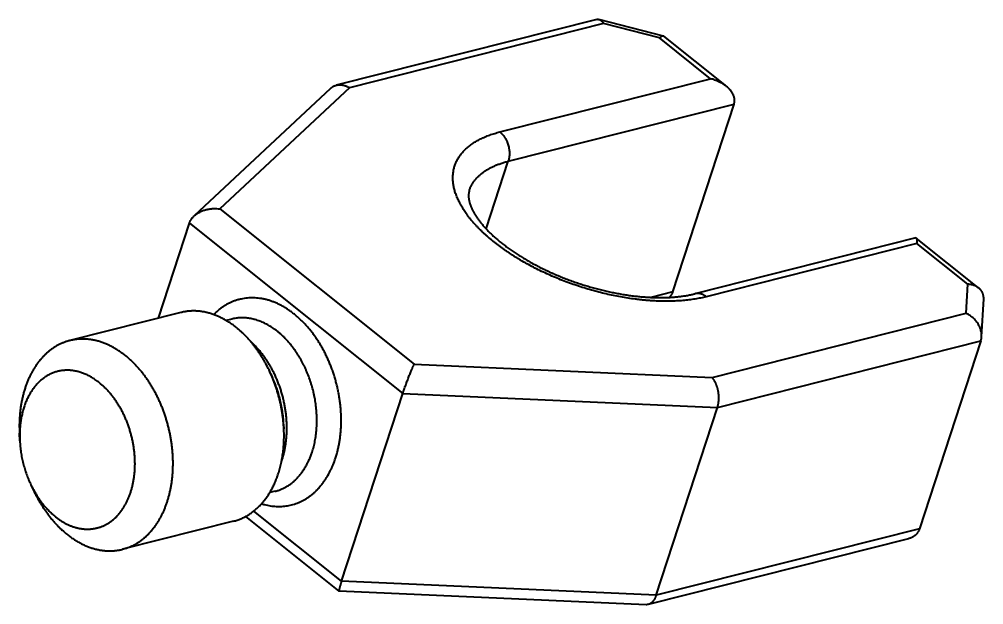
# Model space of a CAD drawing. Header units: millimetres. Extents: x 155 to 1809, y 69 to 860.
# Drawn here: x 378 to 467.7, y 209.8 to 264.2 of the extents above; entities that cross this region are included whole.
import ezdxf

# ---------------------------------------------------------------- set-up
doc = ezdxf.new("R2010")
doc.units = ezdxf.units.MM
doc.layers.add('Con', color=6, linetype='Continuous', lineweight=40)

msp = doc.modelspace()

# ---------------------------------------------------------------- linework, layer by layer
at = {"layer": 'Con', "linetype": 'Continuous'}
for p, q in [((431.69044, 264.23313), (407.48451, 258.11914)), ((432.33242, 263.85665), (408.70558, 257.88894)), ((437.88869, 262.68612), (431.89972, 264.23257)), ((437.54138, 262.51161), (432.33242, 263.85665)), ((442.28174, 258.72475), (437.54138, 262.51161)), ((443.74708, 258.01914), (437.93224, 262.66436)), ((422.69273, 253.77692), (442.28174, 258.72475)), ((406.93878, 257.82124), (394.27615, 245.9786)), ((408.70558, 257.88894), (396.65849, 246.62198)), ((423.47199, 251.05958), (444.46021, 256.36082)), ((438.76159, 238.91754), (444.46021, 256.36082)), ((421.41518, 244.76374), (423.47199, 251.05958)), ((396.65849, 246.62198), (414.72563, 232.18895)), ((390.94645, 236.46891), (393.83522, 245.31135)), ((393.83522, 245.31135), (413.66501, 229.47022)), ((461.36086, 243.92763), (440.82902, 238.74166)), ((467.21118, 239.27473), (461.39633, 243.91995)), ((461.45054, 243.41165), (441.86153, 238.46383)), ((466.1909, 239.62479), (461.45054, 243.41165)), ((466.04306, 236.92673), (466.1909, 239.62479)), ((438.76159, 238.91754), (436.73478, 238.40561)), ((467.47531, 234.75385), (467.66721, 238.25631)), ((393.02994, 236.99516), (382.71073, 234.38871)), ((442.41623, 230.95901), (466.04306, 236.92673)), ((397.76108, 236.3852), (397.25196, 236.2566)), ((442.91564, 228.17099), (467.4019, 234.35577)), ((467.4019, 234.35577), (461.70327, 216.91249)), ((401.41068, 231.28105), (401.22915, 231.65874)), ((414.72563, 232.18895), (442.41623, 230.95901)), ((407.96639, 212.02693), (413.66501, 229.47022)), ((413.66501, 229.47022), (442.91564, 228.17099)), ((437.21702, 210.72771), (442.91564, 228.17099)), ((402.58984, 226.61263), (402.60944, 226.19405)), ((378.06269, 225.08064), (378.02906, 225.79881)), ((379.0979, 220.98212), (379.40934, 220.33412)), ((401.80179, 220.38761), (401.29266, 220.25902)), ((407.7425, 211.11716), (399.06393, 218.05008)), ((407.96639, 212.02693), (399.80887, 218.54361)), ((397.92776, 217.60415), (387.60855, 214.9977)), ((461.70327, 216.91249), (437.21702, 210.72771)), ((460.68203, 215.98172), (436.47609, 209.86774)), ((437.21702, 210.72771), (407.96639, 212.02693)), ((436.28043, 209.8478), (407.74788, 211.11514))]:
    msp.add_line(p, q, dxfattribs=at)
for points, knots in [([(431.69044, 264.23313), (431.69915, 264.23532), (431.71659, 264.23917), (431.74293, 264.24328), (431.76925, 264.2457), (431.79553, 264.24644), (431.82176, 264.24551), (431.8479, 264.24292), (431.87395, 264.23868), (431.89115, 264.23478), (431.89972, 264.23257)], [0, 0, 0, 0, 0.12731625, 0.25316254, 0.37794096, 0.50205913, 0.6259253, 0.74994332, 0.87450785, 1, 1, 1, 1]), ([(431.89972, 264.23257), (431.90962, 264.23001), (431.9294, 264.22417), (431.95867, 264.21336), (431.98771, 264.20048), (432.02651, 264.18035), (432.06432, 264.15628), (432.10097, 264.12874), (432.12845, 264.10587), (432.15555, 264.08109), (432.18225, 264.05443), (432.20853, 264.0259), (432.23436, 263.99555), (432.25972, 263.96339), (432.2846, 263.92947), (432.30897, 263.89381), (432.32466, 263.86922), (432.33242, 263.85665)], [0, 0, 0, 0, 0.05227765, 0.10534755, 0.15937962, 0.21452865, 0.32867573, 0.38795001, 0.44880765, 0.51132964, 0.57558444, 0.64162896, 0.70950956, 0.77926294, 0.85091704, 0.92449183, 1, 1, 1, 1]), ([(437.88869, 262.68612), (437.88348, 262.68747), (437.87265, 262.6895), (437.85579, 262.69057), (437.83809, 262.6897), (437.81958, 262.68694), (437.80027, 262.68228), (437.78019, 262.67576), (437.75935, 262.66739), (437.73777, 262.65718), (437.71547, 262.64514), (437.69246, 262.63131), (437.66878, 262.61568), (437.64443, 262.59828), (437.61945, 262.57914), (437.59385, 262.55825), (437.56766, 262.53565), (437.5502, 262.51981), (437.54138, 262.51161)], [0, 0, 0, 0, 0.04019555, 0.08195565, 0.12580292, 0.17217369, 0.22142155, 0.27382646, 0.3296058, 0.38892525, 0.4519084, 0.51864481, 0.58919654, 0.66360333, 0.74188666, 0.82405301, 0.91009633, 1, 1, 1, 1]), ([(437.93224, 262.66436), (437.92902, 262.66693), (437.92236, 262.67172), (437.91169, 262.67778), (437.90046, 262.68265), (437.89266, 262.6851), (437.88869, 262.68612)], [0, 0, 0, 0, 0.25198473, 0.50086152, 0.74931431, 1, 1, 1, 1]), ([(443.74708, 258.01914), (443.69498, 258.06076), (443.61455, 258.12075), (443.50364, 258.19584), (443.4183, 258.25002), (443.33114, 258.30194), (443.21247, 258.36827), (443.06018, 258.44553), (442.8722, 258.52917), (442.6794, 258.60388), (442.48245, 258.66963), (442.34898, 258.70738), (442.28174, 258.72475)], [0, 0, 0, 0, 0.12213364, 0.18359827, 0.24530404, 0.30723732, 0.36938494, 0.49426219, 0.61985077, 0.74606, 0.87280398, 1, 1, 1, 1]), ([(406.93878, 257.82124), (406.95806, 257.83927), (406.99766, 257.87406), (407.06006, 257.9223), (407.12514, 257.96631), (407.19272, 258.006), (407.26262, 258.04128), (407.33467, 258.07208), (407.40866, 258.09832), (407.45907, 258.11272), (407.48451, 258.11914)], [0, 0, 0, 0, 0.12606905, 0.25145382, 0.37633927, 0.50091627, 0.62537863, 0.74992023, 0.87473217, 1, 1, 1, 1]), ([(407.48451, 258.11914), (407.50856, 258.12522), (407.55719, 258.136), (407.63117, 258.14801), (407.70623, 258.15586), (407.7822, 258.15957), (407.85893, 258.15913), (407.93624, 258.15455), (408.01397, 258.14585), (408.09197, 258.13307), (408.17007, 258.11623), (408.24811, 258.09538), (408.32592, 258.07057), (408.40335, 258.04186), (408.48025, 258.00929), (408.58237, 257.9606), (408.6569, 257.91888), (408.70558, 257.88894)], [0, 0, 0, 0, 0.05833739, 0.11701989, 0.17611166, 0.23567162, 0.295753, 0.35640298, 0.41766247, 0.47956598, 0.54214156, 0.60541084, 0.66938914, 0.73408558, 0.7995033, 0.86563966, 1, 1, 1, 1]), ([(444.46021, 256.36082), (444.46625, 256.37931), (444.47732, 256.41656), (444.49088, 256.47318), (444.50135, 256.53033), (444.50872, 256.58788), (444.51303, 256.64571), (444.51429, 256.70369), (444.51258, 256.7617), (444.50793, 256.81962), (444.50044, 256.87736), (444.49017, 256.93481), (444.47721, 256.99188), (444.45645, 257.0675), (444.42421, 257.16073), (444.37641, 257.26976), (444.32021, 257.37581), (444.25634, 257.47859), (444.18551, 257.57794), (444.10837, 257.67371), (444.02549, 257.76584), (443.9374, 257.85428), (443.84458, 257.939), (443.78002, 257.99283), (443.74708, 258.01914)], [0, 0, 0, 0, 0.03035898, 0.06063521, 0.09084987, 0.12102461, 0.15118099, 0.18134002, 0.21152169, 0.24174465, 0.27202594, 0.30238075, 0.3328224, 0.36336229, 0.42475964, 0.48664331, 0.54904432, 0.61197453, 0.67543158, 0.73940304, 0.80386982, 0.86880871, 0.93419425, 1, 1, 1, 1]), ([(441.86153, 238.46383), (441.77782, 238.44268), (441.60846, 238.40198), (441.35098, 238.3461), (441.08804, 238.2949), (440.81979, 238.24841), (440.54641, 238.20666), (440.26804, 238.16968), (439.98486, 238.13748), (439.69705, 238.11009), (439.40477, 238.08753), (439.10819, 238.0698), (438.80751, 238.05691), (438.50289, 238.04888), (438.19453, 238.04571), (437.8826, 238.04741), (437.56729, 238.05396), (437.24881, 238.06537), (436.92732, 238.08163), (436.60304, 238.10273), (436.27616, 238.12865), (435.94686, 238.15939), (435.61536, 238.19492), (435.16913, 238.24885), (434.60717, 238.32818), (433.92956, 238.4418), (433.24796, 238.57387), (432.56403, 238.7241), (431.8794, 238.89211), (431.19573, 239.0775), (430.51466, 239.27983), (429.83782, 239.49861), (429.16685, 239.73331), (428.50336, 239.98337), (427.84895, 240.24818), (427.20519, 240.52712), (426.57363, 240.8195), (425.95578, 241.12463), (425.35314, 241.44177), (424.86296, 241.71647), (424.47966, 241.94168), (424.19799, 242.11246), (423.92117, 242.28566), (423.64939, 242.46116), (423.38281, 242.63887), (423.12158, 242.81867), (422.86586, 243.00046), (422.61581, 243.18413), (422.37157, 243.36957), (422.1333, 243.55666), (421.90113, 243.74529), (421.67522, 243.93536), (421.45568, 244.12674), (421.24266, 244.31933), (421.03628, 244.513), (420.83667, 244.70763), (420.64395, 244.90312), (420.45823, 245.09934), (420.27963, 245.29618), (420.10824, 245.49352), (419.94418, 245.69124), (419.78755, 245.88921), (419.63844, 246.08733), (419.49693, 246.28548), (419.36312, 246.48352), (419.23708, 246.68136), (419.11889, 246.87886), (419.00862, 247.07591), (418.90634, 247.27239), (418.81211, 247.46818), (418.72599, 247.66317), (418.64803, 247.85724), (418.57828, 248.05028), (418.51678, 248.24216), (418.46357, 248.43278), (418.41868, 248.62201), (418.38214, 248.80975), (418.35398, 248.99588), (418.33421, 249.18029), (418.32285, 249.36287), (418.31991, 249.5435), (418.32538, 249.72208), (418.33928, 249.8985), (418.36158, 250.07265), (418.39229, 250.24442), (418.43137, 250.4137), (418.47881, 250.5804), (418.53458, 250.74441), (418.59864, 250.90562), (418.67096, 251.06395), (418.75148, 251.21928), (418.84016, 251.37153), (418.93694, 251.5206), (419.04177, 251.66641), (419.15457, 251.80886), (419.27528, 251.94787), (419.40382, 252.08336), (419.54011, 252.21524), (419.68407, 252.34343), (419.83562, 252.46787), (419.99465, 252.58848), (420.16107, 252.70518), (420.33479, 252.8179), (420.51569, 252.92659), (420.70367, 253.03117), (420.89861, 253.13158), (421.1004, 253.22776), (421.30891, 253.31967), (421.52403, 253.40723), (421.74561, 253.4904), (421.97353, 253.56913), (422.20766, 253.64338), (422.44784, 253.71309), (422.61047, 253.75614), (422.69273, 253.77692)], [0, 0, 0, 0, 0.00742845, 0.01498433, 0.02266667, 0.03047424, 0.0384056, 0.04645906, 0.05463273, 0.06292451, 0.07133214, 0.07985313, 0.08848485, 0.09722452, 0.10606917, 0.11501572, 0.12406094, 0.13320145, 0.14243379, 0.15175436, 0.16115944, 0.17064524, 0.18020784, 0.18984326, 0.20931573, 0.22902958, 0.24895023, 0.26904219, 0.28926925, 0.30959463, 0.32998115, 0.35039136, 0.37078772, 0.39113275, 0.41138919, 0.43152012, 0.45148917, 0.47126066, 0.49079975, 0.51007262, 0.5195992, 0.52904712, 0.53841249, 0.54769158, 0.55688072, 0.56597636, 0.57497509, 0.5838736, 0.59266873, 0.60135744, 0.60993687, 0.6184043, 0.62675715, 0.63499307, 0.64310985, 0.65110549, 0.65897821, 0.66672642, 0.67434879, 0.6818442, 0.68921182, 0.69645107, 0.70356167, 0.71054364, 0.71739729, 0.72412332, 0.73072275, 0.73719698, 0.7435478, 0.74977742, 0.75588849, 0.7618841, 0.7677678, 0.77354363, 0.77921614, 0.78479038, 0.79027191, 0.79566681, 0.80098167, 0.80622357, 0.81140009, 0.81651925, 0.82158947, 0.82661954, 0.83161858, 0.83659594, 0.84156115, 0.84652381, 0.8514936, 0.85648009, 0.86149273, 0.86654077, 0.87163317, 0.87677856, 0.88198519, 0.88726086, 0.8926129, 0.89804819, 0.90357306, 0.90919335, 0.91491438, 0.92074095, 0.92667736, 0.93272744, 0.9388945, 0.94518143, 0.95159066, 0.9581242, 0.96478365, 0.97157024, 0.97848482, 0.98552791, 0.99269968, 1, 1, 1, 1]), ([(422.69273, 253.77692), (422.73674, 253.74176), (422.8008, 253.68532), (422.8816, 253.60408), (422.94097, 253.53904), (422.99842, 253.47058), (423.05383, 253.39886), (423.10707, 253.32406), (423.17532, 253.21991), (423.23829, 253.11087), (423.29577, 252.99767), (423.34999, 252.88081), (423.41046, 252.73017), (423.47073, 252.54405), (423.51835, 252.35383), (423.55286, 252.16132), (423.57392, 251.96837), (423.58013, 251.80807), (423.57814, 251.68127), (423.57322, 251.58759), (423.56488, 251.49519), (423.55312, 251.40427), (423.538, 251.31507), (423.51356, 251.1996), (423.49004, 251.11481), (423.47199, 251.05958)], [0, 0, 0, 0, 0.05661907, 0.08565729, 0.11515801, 0.14510281, 0.17546991, 0.20623443, 0.23736868, 0.30061263, 0.33266609, 0.364956, 0.43008364, 0.49569142, 0.5614536, 0.62704082, 0.69212783, 0.75640133, 0.78814561, 0.81957865, 0.85066826, 0.88138453, 0.91170011, 0.9415905, 1, 1, 1, 1]), ([(419.85241, 248.34089), (419.86532, 248.38039), (419.89281, 248.4589), (419.93903, 248.57496), (419.99022, 248.68928), (420.04635, 248.80182), (420.10741, 248.91252), (420.17335, 249.02135), (420.24416, 249.12825), (420.31981, 249.23319), (420.40025, 249.33611), (420.48547, 249.43697), (420.57541, 249.53573), (420.67005, 249.63236), (420.76934, 249.7268), (420.90887, 249.85065), (421.09507, 249.99978), (421.33476, 250.16807), (421.54733, 250.29922), (421.72568, 250.3993), (421.86471, 250.47246), (422.0079, 250.54309), (422.15517, 250.61115), (422.30647, 250.67663), (422.46173, 250.7395), (422.62088, 250.79972), (422.78387, 250.85728), (422.95062, 250.91214), (423.17958, 250.9822), (423.35418, 251.02982), (423.47199, 251.05958)], [0, 0, 0, 0, 0.02639165, 0.05281911, 0.07931796, 0.10592339, 0.13267, 0.1595916, 0.18672105, 0.21409013, 0.24172938, 0.26966802, 0.29793384, 0.32655313, 0.35555066, 0.38494959, 0.44502842, 0.50695175, 0.57084788, 0.60357229, 0.636827, 0.67062148, 0.70496387, 0.73986102, 0.77531856, 0.81134092, 0.84793141, 0.88509225, 0.92282462, 1, 1, 1, 1]), ([(419.85241, 248.34089), (419.84636, 248.32235), (419.83497, 248.28491), (419.82012, 248.22778), (419.80745, 248.16933), (419.79695, 248.10929), (419.78868, 248.04739), (419.7827, 247.98335), (419.77912, 247.91696), (419.77768, 247.82311), (419.78185, 247.72541), (419.79162, 247.62401), (419.8023, 247.54327), (419.81638, 247.45938), (419.83403, 247.37232), (419.85543, 247.2821), (419.88075, 247.18875), (419.91014, 247.09234), (419.94374, 246.99293), (419.98169, 246.89063), (420.0241, 246.78553), (420.07106, 246.67777), (420.12267, 246.56747), (420.17897, 246.45477), (420.24005, 246.3398), (420.30592, 246.2227), (420.37663, 246.10363), (420.45218, 245.98272), (420.5326, 245.86011), (420.61787, 245.73595), (420.70799, 245.61038), (420.80293, 245.48352), (420.90266, 245.35552), (421.00717, 245.2265), (421.1164, 245.09659), (421.23032, 244.9659), (421.34887, 244.83457), (421.472, 244.70269), (421.59966, 244.57039), (421.73179, 244.43777), (421.86832, 244.30493), (422.0092, 244.17198), (422.15434, 244.03901), (422.30369, 243.90612), (422.50978, 243.72789), (422.77749, 243.50597), (423.11212, 243.24322), (423.46171, 242.9828), (423.82563, 242.72531), (424.20321, 242.47134), (424.59377, 242.22141), (424.9966, 241.97604), (425.41101, 241.73572), (425.83629, 241.5009), (426.27169, 241.27205), (426.71649, 241.04956), (427.16993, 240.83385), (427.63127, 240.6253), (428.09973, 240.42426), (428.57456, 240.23109), (429.05497, 240.04611), (429.54017, 239.86963), (430.02938, 239.70194), (430.5218, 239.54333), (431.01662, 239.39404), (431.51305, 239.25432), (432.01025, 239.12439), (432.50742, 239.00445), (433.00374, 238.8947), (433.49837, 238.7953), (433.99048, 238.70639), (434.47924, 238.62812), (434.96381, 238.56058), (435.44333, 238.50386), (435.91697, 238.45803), (436.38386, 238.42312), (436.84314, 238.39914), (437.29396, 238.38607), (437.73543, 238.38388), (438.16668, 238.39247), (438.58683, 238.41172), (438.92944, 238.4367), (439.19721, 238.46197), (439.39323, 238.48333), (439.58581, 238.5072), (439.77483, 238.53354), (439.96017, 238.56232), (440.14174, 238.59348), (440.31941, 238.62697), (440.49308, 238.66274), (440.66263, 238.70073), (440.77404, 238.72777), (440.82902, 238.74166)], [0, 0, 0, 0, 0.00232844, 0.0046724, 0.00704719, 0.00946781, 0.0119487, 0.01450366, 0.0171457, 0.01988692, 0.02570944, 0.02881089, 0.03204982, 0.03543315, 0.03896681, 0.04265577, 0.04650406, 0.05051488, 0.05469067, 0.05903313, 0.06354336, 0.06822189, 0.07306875, 0.07808352, 0.08326543, 0.08861336, 0.09412592, 0.09980148, 0.10563818, 0.11163402, 0.11778682, 0.1240943, 0.13055406, 0.13716361, 0.14392038, 0.15082176, 0.15786505, 0.16504752, 0.17236641, 0.17981891, 0.18740219, 0.19511338, 0.2029496, 0.21090794, 0.21898547, 0.23548592, 0.25242756, 0.26978636, 0.28753803, 0.30565809, 0.3241218, 0.34290423, 0.36198024, 0.38132451, 0.40091151, 0.42071557, 0.44071084, 0.46087133, 0.48117093, 0.50158344, 0.52208253, 0.54264183, 0.56323491, 0.58383534, 0.60441664, 0.62495237, 0.64541614, 0.66578158, 0.68602244, 0.70611253, 0.72602581, 0.74573634, 0.76521835, 0.78444624, 0.80339456, 0.82203808, 0.84035174, 0.8583107, 0.87589035, 0.89306626, 0.90981428, 0.92611048, 0.93408194, 0.9419316, 0.94965654, 0.95725389, 0.96472077, 0.97205435, 0.97925181, 0.98631039, 0.99322735, 1, 1, 1, 1]), ([(394.27615, 245.9786), (394.31403, 246.01404), (394.39306, 246.08233), (394.51935, 246.17622), (394.65301, 246.26193), (394.79293, 246.33928), (394.93808, 246.40816), (395.08753, 246.46857), (395.2404, 246.52054), (395.39591, 246.56412), (395.55333, 246.59942), (395.71199, 246.62652), (395.87129, 246.64556), (396.03065, 246.65663), (396.18953, 246.65984), (396.39925, 246.65381), (396.55555, 246.6378), (396.65849, 246.62198)], [0, 0, 0, 0, 0.06107509, 0.1228279, 0.18513512, 0.24787448, 0.31092896, 0.37418917, 0.43755455, 0.5009336, 0.56424362, 0.62741003, 0.69036558, 0.75304951, 0.81540672, 0.87738706, 1, 1, 1, 1]), ([(393.83522, 245.31135), (393.84525, 245.34203), (393.862, 245.38767), (393.88755, 245.4474), (393.91548, 245.50695), (393.95453, 245.58023), (394.00752, 245.66569), (394.06648, 245.74861), (394.13108, 245.82872), (394.20095, 245.90575), (394.25058, 245.9547), (394.27615, 245.9786)], [0, 0, 0, 0, 0.11981508, 0.18028343, 0.24112816, 0.36394299, 0.48828341, 0.61412381, 0.7414108, 0.87006783, 1, 1, 1, 1]), ([(461.36086, 243.92763), (461.36249, 243.92804), (461.3657, 243.92869), (461.37052, 243.92911), (461.3752, 243.92896), (461.37973, 243.92824), (461.38413, 243.92698), (461.38838, 243.92517), (461.39248, 243.92283), (461.39507, 243.92096), (461.39633, 243.91995)], [0, 0, 0, 0, 0.13325413, 0.26061188, 0.38379768, 0.50462895, 0.62494724, 0.74653928, 0.87106401, 1, 1, 1, 1]), ([(461.39633, 243.91995), (461.39991, 243.91709), (461.40489, 243.91188), (461.41066, 243.90389), (461.41491, 243.89686), (461.41894, 243.88903), (461.42275, 243.88041), (461.42634, 243.87101), (461.42971, 243.86084), (461.43288, 243.84991), (461.43584, 243.83823), (461.43858, 243.82582), (461.44112, 243.81269), (461.44346, 243.79884), (461.44559, 243.78429), (461.44752, 243.76905), (461.44987, 243.74738), (461.45228, 243.7186), (461.45433, 243.6821), (461.45561, 243.64301), (461.45612, 243.60142), (461.45587, 243.55736), (461.45486, 243.51089), (461.4531, 243.46204), (461.45147, 243.42871), (461.45054, 243.41165)], [0, 0, 0, 0, 0.0264354, 0.04109632, 0.05684187, 0.07374036, 0.09184044, 0.11117596, 0.13176962, 0.15363578, 0.17678258, 0.20121342, 0.22692821, 0.25392421, 0.28219667, 0.3117394, 0.34254512, 0.4079109, 0.47822631, 0.55341756, 0.63341055, 0.71813286, 0.80751505, 0.90149132, 1, 1, 1, 1]), ([(467.21118, 239.27473), (467.19451, 239.28805), (467.16041, 239.31398), (467.10732, 239.35061), (467.05217, 239.38507), (466.97572, 239.42827), (466.87536, 239.47666), (466.74881, 239.52533), (466.61628, 239.56475), (466.4785, 239.5948), (466.3362, 239.61538), (466.23967, 239.62269), (466.1909, 239.62479)], [0, 0, 0, 0, 0.0583684, 0.11717108, 0.17644625, 0.23622782, 0.35739817, 0.48090063, 0.60686376, 0.73536051, 0.86641352, 1, 1, 1, 1]), ([(438.76159, 238.91754), (438.75376, 238.89358), (438.73639, 238.84606), (438.70543, 238.77654), (438.66965, 238.70884), (438.62926, 238.64319), (438.58449, 238.57975), (438.53557, 238.51871), (438.48278, 238.46018), (438.44532, 238.42303), (438.42604, 238.4049)], [0, 0, 0, 0, 0.1221422, 0.24494057, 0.36850164, 0.49291162, 0.61823471, 0.74451295, 0.87176734, 1, 1, 1, 1]), ([(441.86153, 238.46383), (441.8215, 238.4958), (441.75982, 238.54079), (441.67432, 238.59414), (441.60998, 238.62998), (441.545, 238.66193), (441.47954, 238.68991), (441.41372, 238.71386), (441.3477, 238.73373), (441.2816, 238.74948), (441.21558, 238.76106), (441.14977, 238.76846), (441.08431, 238.77165), (441.01936, 238.77063), (440.95503, 238.7654), (440.89149, 238.75597), (440.84971, 238.74689), (440.82902, 238.74166)], [0, 0, 0, 0, 0.13866142, 0.20623863, 0.27265224, 0.33792928, 0.40210814, 0.46523886, 0.52738317, 0.58861439, 0.64901712, 0.70868671, 0.76772841, 0.82625631, 0.88439195, 0.94226271, 1, 1, 1, 1]), ([(467.66721, 238.25631), (467.6686, 238.28165), (467.66993, 238.33213), (467.66754, 238.40737), (467.66078, 238.48149), (467.64969, 238.5543), (467.63434, 238.62564), (467.6148, 238.69535), (467.59115, 238.7633), (467.5635, 238.82933), (467.53193, 238.89332), (467.49657, 238.95516), (467.45752, 239.01473), (467.41492, 239.07193), (467.36888, 239.12667), (467.31953, 239.17888), (467.26701, 239.22846), (467.2301, 239.25962), (467.21118, 239.27473)], [0, 0, 0, 0, 0.06561572, 0.13041647, 0.19447046, 0.25785472, 0.32065384, 0.38295845, 0.44486374, 0.50646781, 0.56787005, 0.62916961, 0.69046394, 0.75184749, 0.81341056, 0.87523842, 0.93741052, 1, 1, 1, 1]), ([(407.41159, 223.46797), (407.48815, 223.70234), (407.59006, 224.06096), (407.70047, 224.54843), (407.77164, 224.92393), (407.83048, 225.30613), (407.87689, 225.69436), (407.91078, 226.08792), (407.93209, 226.48611), (407.94078, 226.88821), (407.93685, 227.2935), (407.92029, 227.70126), (407.89114, 228.11075), (407.84945, 228.52124), (407.79529, 228.932), (407.72877, 229.34228), (407.64999, 229.75135), (407.55911, 230.15849), (407.45628, 230.56295), (407.34169, 230.96401), (407.21555, 231.36096), (407.07808, 231.75308), (406.92952, 232.13966), (406.77015, 232.52003), (406.60025, 232.89348), (406.42012, 233.25936), (406.23009, 233.617), (406.03049, 233.96578), (405.82169, 234.30505), (405.60406, 234.63421), (405.37799, 234.95268), (405.14388, 235.25988), (404.90215, 235.55526), (404.65323, 235.83828), (404.39758, 236.10845), (404.13564, 236.36528), (403.86788, 236.6083), (403.59479, 236.83709), (403.31685, 237.05122), (403.03456, 237.25031), (402.74843, 237.43401), (402.50623, 237.57454), (402.31107, 237.67885), (402.1166, 237.77697), (401.87207, 237.88956), (401.62417, 237.98916), (401.42529, 238.06035), (401.22753, 238.12542), (400.97981, 238.1963), (400.68134, 238.26453), (400.38324, 238.31552), (400.08605, 238.34917), (399.79029, 238.36541), (399.49651, 238.36422), (399.20524, 238.34559), (398.91701, 238.30954), (398.63234, 238.25615), (398.35175, 238.18552), (398.07575, 238.09776), (397.80483, 237.99304), (397.5395, 237.87155), (397.28023, 237.73352), (397.02749, 237.57919), (396.78174, 237.40885), (396.54341, 237.22282), (396.31294, 237.02143), (396.16582, 236.87816), (396.09371, 236.80419)], [0, 0, 0, 0, 0.03219171, 0.04861711, 0.06524965, 0.08207981, 0.09909706, 0.11628985, 0.13364577, 0.15115158, 0.16879332, 0.18655638, 0.20442561, 0.22238533, 0.24041949, 0.25851168, 0.27664525, 0.29480336, 0.31296906, 0.33112537, 0.34925536, 0.36734219, 0.38536923, 0.40332012, 0.42117883, 0.43892975, 0.45655777, 0.47404835, 0.4913876, 0.50856237, 0.52556033, 0.54237004, 0.55898106, 0.57538401, 0.59157069, 0.60753413, 0.62326872, 0.63877027, 0.65403611, 0.66906518, 0.68385811, 0.6984173, 0.70561099, 0.71274798, 0.72685428, 0.74074526, 0.74761363, 0.7544321, 0.76792448, 0.78123749, 0.79438695, 0.80739044, 0.82026724, 0.8330381, 0.84572509, 0.85835129, 0.87094058, 0.8835173, 0.89610596, 0.90873091, 0.92141605, 0.93418448, 0.9470583, 0.9600583, 0.97320378, 0.98651239, 1, 1, 1, 1]), ([(398.19248, 235.60598), (398.09152, 235.68663), (397.88775, 235.84214), (397.62544, 236.02379), (397.41332, 236.15964), (397.20165, 236.28805), (396.93469, 236.43677), (396.60982, 236.59651), (396.2825, 236.73642), (395.95343, 236.85617), (395.67728, 236.93927), (395.4563, 236.9953), (395.29118, 237.03198), (395.12617, 237.06347), (394.96134, 237.08975), (394.79678, 237.1108), (394.63258, 237.12661), (394.46884, 237.13717), (394.30563, 237.14248), (394.14305, 237.14253), (393.98118, 237.13732), (393.82011, 237.12686), (393.65992, 237.11115), (393.5007, 237.0902), (393.34254, 237.06401), (393.18552, 237.03262), (393.08164, 237.00822), (393.02994, 236.99516)], [0, 0, 0, 0, 0.06993456, 0.13868432, 0.17261863, 0.20625964, 0.27266646, 0.33793682, 0.40210913, 0.4652334, 0.52737136, 0.55809627, 0.58860305, 0.61890264, 0.64900663, 0.67892725, 0.70867739, 0.7382705, 0.76772057, 0.79704214, 0.8262502, 0.85536015, 0.88438776, 0.91334912, 0.94226058, 0.97113865, 1, 1, 1, 1]), ([(467.47531, 234.75385), (467.47677, 234.78059), (467.47842, 234.83436), (467.4771, 234.91537), (467.47202, 234.99686), (467.46024, 235.10631), (467.43623, 235.24344), (467.39333, 235.40653), (467.33683, 235.56753), (467.26741, 235.72526), (467.18585, 235.87864), (467.09296, 236.0267), (466.98957, 236.16854), (466.87654, 236.30336), (466.75474, 236.43042), (466.62503, 236.54907), (466.48827, 236.6587), (466.34533, 236.75877), (466.19707, 236.84877), (466.09482, 236.90197), (466.04306, 236.92673)], [0, 0, 0, 0, 0.02922029, 0.05867448, 0.08836069, 0.11827495, 0.17874825, 0.24004221, 0.3020678, 0.36472026, 0.42788468, 0.49144064, 0.55526604, 0.61923994, 0.68324472, 0.74716753, 0.81090136, 0.87434571, 0.93740719, 1, 1, 1, 1]), ([(405.23463, 224.0301), (405.28914, 224.19697), (405.36309, 224.45155), (405.4462, 224.7969), (405.50152, 225.0621), (405.54939, 225.33163), (405.58975, 225.60513), (405.62254, 225.88225), (405.64773, 226.16263), (405.66529, 226.4459), (405.67518, 226.73169), (405.6774, 227.01964), (405.67194, 227.30937), (405.65881, 227.6005), (405.63803, 227.89265), (405.60962, 228.18544), (405.56157, 228.5767), (405.49848, 228.96707), (405.42064, 229.35541), (405.33294, 229.74245), (405.23076, 230.1261), (405.11438, 230.50522), (404.98896, 230.88002), (404.84981, 231.24898), (404.69721, 231.61097), (404.57656, 231.8778), (404.44966, 232.14009), (404.31668, 232.39749), (404.1778, 232.64967), (404.03319, 232.8963), (403.88305, 233.13706), (403.72756, 233.37163), (403.56694, 233.59972), (403.40138, 233.82102), (403.23111, 234.03525), (403.05635, 234.24213), (402.87731, 234.44138), (402.69424, 234.63275), (402.50738, 234.81599), (402.31696, 234.99086), (402.12324, 235.15713), (401.92646, 235.31459), (401.72688, 235.46303), (401.52475, 235.60226), (401.32035, 235.73209), (401.11394, 235.85236), (400.90578, 235.9629), (400.69615, 236.06358), (400.48532, 236.15425), (400.27355, 236.23481), (400.06114, 236.30514), (399.84835, 236.36516), (399.63545, 236.41477), (399.42274, 236.45392), (399.21048, 236.48255), (398.99896, 236.50063), (398.78845, 236.50812), (398.57922, 236.50501), (398.37156, 236.49132), (398.16573, 236.46705), (397.962, 236.43225), (397.82772, 236.40203), (397.76108, 236.3852)], [0, 0, 0, 0, 0.03118951, 0.0470587, 0.06310236, 0.07931421, 0.09568732, 0.11221412, 0.12888646, 0.14569566, 0.16263253, 0.17968744, 0.19685036, 0.21411088, 0.23145825, 0.24888144, 0.26636919, 0.30148941, 0.31910123, 0.33673078, 0.3719925, 0.38960352, 0.40718455, 0.44220676, 0.45962762, 0.47697229, 0.49422974, 0.51138925, 0.52844041, 0.54537321, 0.56217801, 0.57884567, 0.5953675, 0.61173539, 0.62794178, 0.64397976, 0.65984306, 0.67552617, 0.69102431, 0.70633352, 0.72145069, 0.73637361, 0.75110103, 0.76563266, 0.77996926, 0.79411265, 0.80806576, 0.82183265, 0.83541854, 0.84882981, 0.86207403, 0.87515994, 0.88809745, 0.9008976, 0.91357251, 0.92613531, 0.93860011, 0.95098184, 0.96329618, 0.97555942, 0.98778833, 1, 1, 1, 1]), ([(401.22915, 231.65874), (401.13324, 231.8583), (400.98245, 232.15333), (400.76742, 232.5374), (400.60047, 232.81854), (400.42756, 233.09325), (400.2489, 233.36123), (400.06469, 233.62217), (399.87515, 233.87576), (399.6805, 234.1217), (399.48096, 234.35972), (399.27676, 234.58953), (399.06814, 234.81086), (398.85535, 235.02347), (398.56812, 235.29334), (398.3446, 235.48445), (398.19248, 235.60598)], [0, 0, 0, 0, 0.13228998, 0.19785033, 0.26297159, 0.32762097, 0.39176723, 0.4553807, 0.51843353, 0.58089971, 0.64275528, 0.70397846, 0.76454977, 0.82445215, 0.88367117, 1, 1, 1, 1]), ([(382.71073, 234.38871), (382.6658, 234.37736), (382.57625, 234.35336), (382.44297, 234.31345), (382.31078, 234.26967), (382.17975, 234.22202), (382.04992, 234.17053), (381.92134, 234.11522), (381.79407, 234.05611), (381.66816, 233.99322), (381.54366, 233.92658), (381.42061, 233.85621), (381.29908, 233.78215), (381.13873, 233.67828), (380.94223, 233.5392), (380.71385, 233.35845), (380.49265, 233.16373), (380.279, 232.95536), (380.07325, 232.73366), (379.87572, 232.49902), (379.68672, 232.25179), (379.53715, 232.03643), (379.42202, 231.85835), (379.30911, 231.67505), (379.17391, 231.43876), (379.02195, 231.14543), (378.87988, 230.84171), (378.74795, 230.52808), (378.62635, 230.20506), (378.51529, 229.87317), (378.41494, 229.53294), (378.32547, 229.18492), (378.24701, 228.82966), (378.17969, 228.46775), (378.12362, 228.09976), (378.07889, 227.72629), (378.04558, 227.34793), (378.02372, 226.96529), (378.00986, 226.44842), (378.01688, 226.05895), (378.02906, 225.79881)], [0, 0, 0, 0, 0.01316013, 0.02632601, 0.03950341, 0.05269801, 0.06591549, 0.07916143, 0.09244135, 0.10576067, 0.11912468, 0.13253857, 0.14600738, 0.159536, 0.18678894, 0.21433573, 0.24220913, 0.27043871, 0.29905069, 0.32806783, 0.35750938, 0.38739113, 0.40250197, 0.41772718, 0.44852283, 0.4797855, 0.5115176, 0.54371848, 0.57638457, 0.60950949, 0.64308425, 0.67709736, 0.71153498, 0.74638112, 0.78161773, 0.8172249, 0.85318095, 0.88946263, 0.92604524, 1, 1, 1, 1]), ([(387.87327, 232.99953), (387.77232, 233.08018), (387.56854, 233.2357), (387.30624, 233.41734), (387.09411, 233.5532), (386.88244, 233.6816), (386.61549, 233.83033), (386.29062, 233.99007), (385.96329, 234.12997), (385.63422, 234.24972), (385.35807, 234.33283), (385.13709, 234.38885), (384.97198, 234.42554), (384.80696, 234.45703), (384.64213, 234.48331), (384.47757, 234.50436), (384.31338, 234.52017), (384.14963, 234.53073), (383.98643, 234.53603), (383.82384, 234.53608), (383.66197, 234.53088), (383.5009, 234.52041), (383.34071, 234.5047), (383.18149, 234.48375), (383.02333, 234.45757), (382.86631, 234.42617), (382.76244, 234.40177), (382.71073, 234.38871)], [0, 0, 0, 0, 0.06993456, 0.13868432, 0.17261863, 0.20625964, 0.27266646, 0.33793682, 0.40210913, 0.4652334, 0.52737136, 0.55809627, 0.58860305, 0.61890264, 0.64900663, 0.67892725, 0.70867739, 0.7382705, 0.76772057, 0.79704214, 0.8262502, 0.85536015, 0.88438776, 0.91334912, 0.94226058, 0.97113865, 1, 1, 1, 1]), ([(402.44614, 223.32578), (402.4815, 223.434), (402.54808, 223.65367), (402.6349, 223.98947), (402.70926, 224.33342), (402.771, 224.68474), (402.81998, 225.04268), (402.8561, 225.40643), (402.87927, 225.7752), (402.88945, 226.14818), (402.88662, 226.52453), (402.87078, 226.90344), (402.84197, 227.28406), (402.80024, 227.66556), (402.74571, 228.0471), (402.67847, 228.42782), (402.59869, 228.8069), (402.50653, 229.1835), (402.4022, 229.55678), (402.28594, 229.92593), (402.15799, 230.29013), (402.01865, 230.64857), (401.86821, 231.00046), (401.70701, 231.34504), (401.5354, 231.68153), (401.35377, 232.0092), (401.16251, 232.32732), (400.96204, 232.63519), (400.75281, 232.93214), (400.53527, 233.2175), (400.3099, 233.49065), (400.00203, 233.8351), (399.75738, 234.07751), (399.5889, 234.23037)], [0, 0, 0, 0, 0.02884079, 0.05812516, 0.08783691, 0.11795684, 0.14846295, 0.17933077, 0.21053349, 0.24204227, 0.27382642, 0.30585366, 0.33809029, 0.37050143, 0.40305126, 0.43570317, 0.46842, 0.50116424, 0.53389823, 0.56658437, 0.59918532, 0.6316642, 0.6639848, 0.69611176, 0.72801085, 0.7596491, 0.79099507, 0.82201905, 0.85269328, 0.88299218, 0.9128926, 0.94237404, 1, 1, 1, 1]), ([(467.4019, 234.35577), (467.41225, 234.38745), (467.43087, 234.45184), (467.45239, 234.55054), (467.46758, 234.65144), (467.47343, 234.71956), (467.47531, 234.75385)], [0, 0, 0, 0, 0.24631408, 0.49500089, 0.74619892, 1, 1, 1, 1]), ([(387.60855, 214.9977), (387.69255, 215.01892), (387.85955, 215.06595), (388.10615, 215.15006), (388.34859, 215.24763), (388.58652, 215.35852), (388.81962, 215.48258), (389.04753, 215.61962), (389.26996, 215.76944), (389.48657, 215.93185), (389.69707, 216.10659), (389.90116, 216.29343), (390.09855, 216.4921), (390.28898, 216.70232), (390.47216, 216.92378), (390.64784, 217.15618), (390.81578, 217.39919), (390.97575, 217.65246), (391.12751, 217.91564), (391.27087, 218.18835), (391.40561, 218.47021), (391.53155, 218.76083), (391.64851, 219.05979), (391.75633, 219.36668), (391.85486, 219.68106), (391.94396, 220.00249), (392.02351, 220.33052), (392.09339, 220.66468), (392.15351, 221.00451), (392.20378, 221.34954), (392.24414, 221.69926), (392.27452, 222.05319), (392.29488, 222.41084), (392.3052, 222.7717), (392.30547, 223.13526), (392.29567, 223.50102), (392.27583, 223.86845), (392.24596, 224.23704), (392.20613, 224.60627), (392.15637, 224.97562), (392.09677, 225.34457), (392.0274, 225.71261), (391.94837, 226.07921), (391.85978, 226.44386), (391.76175, 226.80605), (391.65444, 227.16526), (391.53798, 227.52099), (391.41254, 227.87274), (391.2783, 228.22002), (391.13545, 228.56233), (390.98418, 228.8992), (390.82472, 229.23015), (390.65727, 229.55471), (390.48209, 229.87243), (390.29942, 230.18287), (390.10951, 230.48558), (389.91263, 230.78013), (389.70905, 231.06612), (389.49907, 231.34314), (389.28298, 231.6108), (389.06107, 231.86873), (388.83367, 232.11656), (388.60109, 232.35394), (388.28661, 232.65408), (388.04087, 232.86564), (387.87327, 232.99953)], [0, 0, 0, 0, 0.01222549, 0.02446965, 0.03675095, 0.0490875, 0.06149684, 0.07399582, 0.08660041, 0.09932561, 0.11218533, 0.1251923, 0.13835799, 0.15169262, 0.16520506, 0.17890287, 0.19279228, 0.20687821, 0.2211643, 0.23565292, 0.25034524, 0.26524124, 0.2803398, 0.29563871, 0.31113475, 0.32682371, 0.34270049, 0.35875912, 0.37499283, 0.39139408, 0.40795464, 0.42466563, 0.44151757, 0.45850043, 0.47560369, 0.49281636, 0.51012707, 0.52752408, 0.54499535, 0.56252856, 0.58011119, 0.59773055, 0.61537381, 0.63302806, 0.65068036, 0.66831777, 0.68592741, 0.70349648, 0.72101233, 0.73846251, 0.75583477, 0.77311715, 0.79029804, 0.80736615, 0.82431065, 0.84112115, 0.85778778, 0.87430124, 0.89065284, 0.90683455, 0.92283906, 0.93865983, 0.95429116, 0.96972819, 1, 1, 1, 1]), ([(385.44585, 230.48118), (385.34252, 230.56372), (385.18464, 230.68221), (384.96817, 230.82888), (384.75216, 230.9651), (384.47868, 231.119), (384.19831, 231.25171), (383.9726, 231.34354), (383.8037, 231.40492), (383.63441, 231.45915), (383.46489, 231.50617), (383.2953, 231.54592), (383.12583, 231.57837), (382.95663, 231.60349), (382.78788, 231.62124), (382.61976, 231.63162), (382.45241, 231.63461), (382.28603, 231.6302), (382.12076, 231.6184), (381.95679, 231.59923), (381.79426, 231.57269), (381.63336, 231.53882), (381.47423, 231.49765), (381.31705, 231.44923), (381.16196, 231.39359), (381.00913, 231.3308), (380.85871, 231.26093), (380.71085, 231.18403), (380.56569, 231.10019), (380.42339, 231.0095), (380.28408, 230.91205), (380.14791, 230.80793), (380.01501, 230.69724), (379.88552, 230.58011), (379.75955, 230.45665), (379.63725, 230.32699), (379.51873, 230.19124), (379.40411, 230.04956), (379.25577, 229.85177), (379.0808, 229.59011), (378.88946, 229.25667), (378.71622, 228.90327), (378.56179, 228.53134), (378.42676, 228.14235), (378.31166, 227.73785), (378.21694, 227.31946), (378.14298, 226.88884), (378.09006, 226.44772), (378.05839, 225.99784), (378.0481, 225.54102), (378.05548, 225.23455), (378.06269, 225.08064)], [0, 0, 0, 0, 0.03284409, 0.04898166, 0.06492907, 0.0962562, 0.1268529, 0.14189095, 0.15676142, 0.17147113, 0.18602777, 0.20043992, 0.21471697, 0.22886916, 0.24290749, 0.2568437, 0.2706902, 0.28446001, 0.29816667, 0.31182415, 0.3254468, 0.3390492, 0.35264607, 0.36625219, 0.37988225, 0.39355079, 0.40727207, 0.42105995, 0.43492786, 0.44888867, 0.46295463, 0.47713729, 0.49144746, 0.50589517, 0.52048963, 0.53523917, 0.55015128, 0.56523254, 0.58048868, 0.61153922, 0.64333624, 0.6758945, 0.70921598, 0.74329075, 0.77809787, 0.81360634, 0.84977604, 0.88655875, 0.92389902, 0.96173514, 1, 1, 1, 1]), ([(402.60944, 226.19405), (402.59848, 226.42799), (402.5729, 226.7793), (402.52101, 227.24674), (402.47303, 227.59814), (402.41615, 227.94916), (402.35042, 228.29935), (402.27593, 228.64827), (402.19279, 228.99547), (402.10109, 229.34051), (402.00095, 229.68295), (401.8925, 230.02235), (401.77587, 230.35828), (401.65122, 230.69032), (401.47492, 231.12633), (401.3306, 231.44765), (401.22915, 231.65874)], [0, 0, 0, 0, 0.12384033, 0.1861541, 0.24867409, 0.31135984, 0.37417037, 0.4370643, 0.5, 0.5629357, 0.62582963, 0.68864016, 0.75132591, 0.8138459, 0.87615967, 1, 1, 1, 1]), ([(413.66501, 229.47022), (413.67498, 229.50073), (413.69539, 229.56264), (413.72686, 229.65667), (413.75959, 229.75298), (413.80502, 229.88489), (413.86386, 230.05242), (413.93658, 230.25472), (414.01082, 230.45685), (414.08558, 230.65629), (414.15998, 230.85091), (414.23329, 231.039), (414.30489, 231.21915), (414.37426, 231.39026), (414.44099, 231.55142), (414.49502, 231.67904), (414.53668, 231.7756), (414.56647, 231.84378), (414.59536, 231.90897), (414.62331, 231.97111), (414.65029, 232.03015), (414.67625, 232.086), (414.70118, 232.13862), (414.7176, 232.17254), (414.72563, 232.18895)], [0, 0, 0, 0, 0.03297585, 0.06698146, 0.10186955, 0.13748915, 0.21031845, 0.28429657, 0.35835174, 0.43155319, 0.50312276, 0.57242645, 0.63895461, 0.70229827, 0.76212582, 0.81816226, 0.84468411, 0.87017207, 0.89460053, 0.91794474, 0.94018055, 0.96128415, 0.98123187, 1, 1, 1, 1]), ([(381.3754, 218.02169), (381.45579, 217.95748), (381.61813, 217.83393), (381.82746, 217.69031), (381.99683, 217.58345), (382.16577, 217.4829), (382.37889, 217.36722), (382.63832, 217.24433), (382.89964, 217.13832), (383.11939, 217.06394), (383.29541, 217.01326), (383.42696, 216.97976), (383.55851, 216.95064), (383.68997, 216.92592), (383.82126, 216.90561), (383.95231, 216.88973), (384.08303, 216.87829), (384.21335, 216.87129), (384.34319, 216.86873), (384.47247, 216.87063), (384.60111, 216.87697), (384.72903, 216.88776), (384.85616, 216.90299), (384.98242, 216.92265), (385.10773, 216.94673), (385.23202, 216.97521), (385.35521, 217.00807), (385.47723, 217.0453), (385.59801, 217.08687), (385.71746, 217.13277), (385.83552, 217.18295), (385.95212, 217.23739), (386.06719, 217.29606), (386.18065, 217.35892), (386.29245, 217.42593), (386.4025, 217.49706), (386.51075, 217.57225), (386.61713, 217.65147), (386.72158, 217.73467), (386.82403, 217.82179), (386.92442, 217.91278), (387.05598, 218.0397), (387.21498, 218.20795), (387.3958, 218.42356), (387.567, 218.65319), (387.72816, 218.89628), (387.8789, 219.15225), (388.01886, 219.42048), (388.14772, 219.70032), (388.26515, 219.9911), (388.3709, 220.29211), (388.46469, 220.60264), (388.54632, 220.92194), (388.61558, 221.24924), (388.67231, 221.58376), (388.71638, 221.92469), (388.74768, 222.2712), (388.76613, 222.62248), (388.7717, 222.97767), (388.76437, 223.33592), (388.74416, 223.69637), (388.71111, 224.05816), (388.66531, 224.4204), (388.60687, 224.78224), (388.53592, 225.1428), (388.45264, 225.50122), (388.35723, 225.85662), (388.24992, 226.20817), (388.13097, 226.55501), (388.00065, 226.89631), (387.8593, 227.23124), (387.70723, 227.55901), (387.54483, 227.87882), (387.37248, 228.18991), (387.19059, 228.49153), (386.9996, 228.78295), (386.79997, 229.06346), (386.59218, 229.33241), (386.37672, 229.58914), (386.19049, 229.79317), (386.03811, 229.94966), (385.81024, 230.17369), (385.61088, 230.34934), (385.44585, 230.48118)], [0, 0, 0, 0, 0.01535551, 0.03043456, 0.03787141, 0.04523997, 0.05977361, 0.07404404, 0.08806159, 0.10183964, 0.10864469, 0.1153963, 0.12209699, 0.12874949, 0.13535668, 0.14192162, 0.14844754, 0.15493779, 0.16139591, 0.16782554, 0.17423044, 0.18061448, 0.18698163, 0.1933359, 0.19968139, 0.20602221, 0.21236252, 0.21870645, 0.22505814, 0.23142169, 0.23780113, 0.24420045, 0.25062353, 0.25707418, 0.26355606, 0.27007273, 0.2766276, 0.28322392, 0.28986481, 0.29655319, 0.30329182, 0.31008327, 0.32383246, 0.33781926, 0.35205743, 0.36655769, 0.3813277, 0.39637223, 0.41169317, 0.42728974, 0.44315863, 0.45929412, 0.47568826, 0.49233106, 0.50921061, 0.52631326, 0.54362378, 0.56112552, 0.57880056, 0.59662984, 0.61459335, 0.63267021, 0.65083888, 0.66907726, 0.68736281, 0.70567275, 0.72398412, 0.74227397, 0.76051949, 0.77869809, 0.79678763, 0.81476648, 0.83261366, 0.85030906, 0.86783348, 0.88516886, 0.90229837, 0.91920661, 0.93587971, 0.95230554, 0.96042293, 0.96847482, 1, 1, 1, 1]), ([(402.58984, 226.61263), (402.58048, 226.81248), (402.55862, 227.1126), (402.51429, 227.51193), (402.45958, 227.91266), (402.37218, 228.41231), (402.23755, 229.00678), (402.07374, 229.59387), (401.91339, 230.0751), (401.77125, 230.45374), (401.62063, 230.82623), (401.49734, 231.10073), (401.41068, 231.28105)], [0, 0, 0, 0, 0.12384512, 0.1861613, 0.24868371, 0.37417514, 0.5, 0.62582486, 0.75131629, 0.8138387, 0.87615488, 1, 1, 1, 1]), ([(442.91564, 228.17099), (442.92471, 228.19873), (442.94193, 228.2551), (442.96489, 228.34135), (442.98516, 228.42993), (443.0027, 228.52061), (443.01747, 228.61315), (443.02944, 228.70732), (443.03857, 228.80289), (443.04486, 228.8996), (443.04828, 228.99722), (443.04884, 229.0955), (443.04655, 229.19418), (443.04141, 229.29303), (443.03345, 229.39181), (443.02269, 229.49027), (443.00917, 229.58816), (442.99292, 229.68527), (442.974, 229.78135), (442.95246, 229.87618), (442.92836, 229.96954), (442.90176, 230.06121), (442.87272, 230.15098), (442.84133, 230.23864), (442.80766, 230.32399), (442.7718, 230.40685), (442.73383, 230.48702), (442.69385, 230.56433), (442.65194, 230.63861), (442.60821, 230.70968), (442.56276, 230.7774), (442.51569, 230.84161), (442.46711, 230.90216), (442.43334, 230.94051), (442.41623, 230.95901)], [0, 0, 0, 0, 0.02970536, 0.05999904, 0.09084227, 0.12219275, 0.15400512, 0.18623137, 0.21882127, 0.25172278, 0.28488243, 0.31824571, 0.3517574, 0.3853619, 0.41900361, 0.45262716, 0.48617775, 0.51960137, 0.55284513, 0.58585746, 0.61858834, 0.65098956, 0.68301493, 0.7146205, 0.74576479, 0.77640902, 0.80651733, 0.83605705, 0.86499898, 0.89331764, 0.92099163, 0.94800395, 0.9743424, 1, 1, 1, 1]), ([(402.08878, 222.01928), (402.14056, 222.17778), (402.21241, 222.41871), (402.29662, 222.7446), (402.37424, 223.07828), (402.45724, 223.50394), (402.534, 224.02475), (402.58811, 224.55605), (402.61939, 225.09615), (402.62774, 225.6433), (402.61805, 226.00999), (402.60944, 226.19405)], [0, 0, 0, 0, 0.11826885, 0.17822942, 0.23872195, 0.36123929, 0.4857067, 0.6119823, 0.73990744, 0.86930874, 1, 1, 1, 1]), ([(378.06269, 225.08064), (378.0709, 224.90518), (378.09009, 224.6417), (378.12901, 224.29112), (378.17704, 223.93931), (378.25377, 223.50066), (378.37197, 222.97876), (378.51578, 222.46334), (378.65655, 222.04086), (378.78134, 221.70844), (378.91357, 221.38143), (379.02181, 221.14044), (379.0979, 220.98212)], [0, 0, 0, 0, 0.12384512, 0.1861613, 0.24868371, 0.37417514, 0.5, 0.62582486, 0.75131629, 0.8138387, 0.87615488, 1, 1, 1, 1]), ([(400.53337, 219.2271), (400.62309, 219.19901), (400.80281, 219.1474), (401.07426, 219.08364), (401.34547, 219.03414), (401.61603, 218.99895), (401.88555, 218.97815), (402.15362, 218.97177), (402.41984, 218.97981), (402.68381, 219.00226), (402.94513, 219.0391), (403.20342, 219.09027), (403.45828, 219.1557), (403.70933, 219.23528), (403.9562, 219.32889), (404.19852, 219.4364), (404.43592, 219.55764), (404.66805, 219.69243), (404.89456, 219.84057), (405.11512, 220.00182), (405.3294, 220.17595), (405.53708, 220.3627), (405.73785, 220.56179), (405.93142, 220.77291), (406.1175, 220.99576), (406.29581, 221.22999), (406.4661, 221.47527), (406.68367, 221.81898), (406.88241, 222.18115), (407.06215, 222.55923), (407.23216, 222.95483), (407.34382, 223.26055), (407.41159, 223.46797)], [0, 0, 0, 0, 0.03114518, 0.0619118, 0.09232967, 0.12243173, 0.15225387, 0.1818347, 0.2112152, 0.24043842, 0.26954904, 0.29859292, 0.32761665, 0.35666704, 0.38579058, 0.41503302, 0.44443883, 0.47405079, 0.50390959, 0.53405345, 0.56451789, 0.59533541, 0.62653537, 0.65814383, 0.69018347, 0.72267356, 0.75562996, 0.78906517, 0.8573917, 0.89230558, 0.92771603, 1, 1, 1, 1]), ([(401.80179, 220.38761), (401.84975, 220.39973), (401.94527, 220.42577), (402.08706, 220.47021), (402.22729, 220.51999), (402.36587, 220.57508), (402.5027, 220.63545), (402.63769, 220.70106), (402.77075, 220.77186), (402.90179, 220.84779), (403.03072, 220.92882), (403.15746, 221.01488), (403.28191, 221.10592), (403.40399, 221.20188), (403.52363, 221.30268), (403.64073, 221.40827), (403.75523, 221.51856), (403.86704, 221.63349), (403.97609, 221.75298), (404.08231, 221.87695), (404.18562, 222.0053), (404.32004, 222.18303), (404.48038, 222.41592), (404.62862, 222.6599), (404.74072, 222.86262), (404.84943, 223.0723), (404.97667, 223.34357), (405.11458, 223.68108), (405.1962, 223.91247), (405.23463, 224.0301)], [0, 0, 0, 0, 0.02839927, 0.05681934, 0.08528092, 0.11380449, 0.14241026, 0.17111803, 0.19994713, 0.22891629, 0.25804364, 0.28734655, 0.31684165, 0.34654469, 0.37647058, 0.40663327, 0.43704578, 0.46772012, 0.49866733, 0.52989739, 0.56141931, 0.59324103, 0.65780382, 0.72363637, 0.75704112, 0.79077239, 0.85921222, 0.92895996, 1, 1, 1, 1]), ([(402.3871, 223.15193), (402.39217, 223.16631), (402.41236, 223.22408), (402.43187, 223.2821), (402.44614, 223.32578)], [0, 0, 0, 0, 0.24917837, 1, 1, 1, 1]), ([(397.92776, 217.60415), (397.9859, 217.61883), (398.10168, 217.6504), (398.27354, 217.70426), (398.44352, 217.7646), (398.6115, 217.83138), (398.77735, 217.90456), (398.94098, 217.98408), (399.10227, 218.06989), (399.2611, 218.16194), (399.41738, 218.26015), (399.571, 218.36447), (399.72185, 218.47482), (399.86983, 218.59113), (400.01484, 218.71332), (400.15679, 218.8413), (400.29557, 218.97499), (400.4311, 219.1143), (400.56329, 219.25914), (400.73575, 219.46041), (400.94245, 219.72558), (401.17454, 220.06269), (401.39122, 220.41931), (401.59192, 220.79445), (401.7761, 221.18712), (401.94327, 221.59623), (402.0422, 221.87669), (402.08878, 222.01928)], [0, 0, 0, 0, 0.02839965, 0.0568201, 0.08528205, 0.113806, 0.14241215, 0.1711203, 0.19994978, 0.22891933, 0.25804706, 0.28735036, 0.31684585, 0.34654929, 0.37647557, 0.40663866, 0.43705157, 0.46772633, 0.49867394, 0.52990442, 0.59324169, 0.65780533, 0.72363876, 0.79076962, 0.85921036, 0.92895901, 1, 1, 1, 1]), ([(379.0979, 220.98212), (379.16983, 220.83245), (379.28293, 220.61118), (379.4442, 220.32312), (379.61052, 220.04305), (379.78629, 219.77154), (379.97124, 219.50955), (380.1134, 219.31936), (380.25939, 219.1349), (380.45788, 218.89813), (380.6643, 218.67234), (380.87825, 218.45858), (381.09367, 218.25617), (381.26131, 218.11283), (381.3754, 218.02169)], [0, 0, 0, 0, 0.13229319, 0.19785513, 0.26297796, 0.39176562, 0.45538064, 0.51843499, 0.58090268, 0.64275976, 0.76454406, 0.82444789, 0.88366835, 1, 1, 1, 1]), ([(379.40934, 220.33412), (379.50525, 220.13456), (379.65605, 219.83953), (379.87108, 219.45546), (380.03803, 219.17432), (380.21093, 218.89961), (380.38959, 218.63163), (380.5738, 218.37069), (380.76334, 218.1171), (380.95799, 217.87116), (381.15754, 217.63314), (381.36173, 217.40333), (381.57035, 217.182), (381.78315, 216.96939), (382.07037, 216.69952), (382.29389, 216.5084), (382.44601, 216.38688)], [0, 0, 0, 0, 0.13228998, 0.19785033, 0.26297159, 0.32762097, 0.39176723, 0.4553807, 0.51843353, 0.58089971, 0.64275528, 0.70397846, 0.76454977, 0.82445215, 0.88367117, 1, 1, 1, 1]), ([(382.44601, 216.38688), (382.54697, 216.30623), (382.75074, 216.15071), (383.01305, 215.96907), (383.22518, 215.83322), (383.43685, 215.70481), (383.7038, 215.55609), (384.02867, 215.39635), (384.35599, 215.25644), (384.68506, 215.13669), (384.96121, 215.05359), (385.18219, 214.99756), (385.34731, 214.96087), (385.51233, 214.92938), (385.67716, 214.90311), (385.84171, 214.88206), (386.00591, 214.86625), (386.16965, 214.85569), (386.33286, 214.85038), (386.49544, 214.85033), (386.65732, 214.85554), (386.81839, 214.866), (386.97858, 214.88171), (387.13779, 214.90266), (387.29595, 214.92884), (387.45297, 214.96024), (387.55685, 214.98464), (387.60855, 214.9977)], [0, 0, 0, 0, 0.06993456, 0.13868432, 0.17261863, 0.20625964, 0.27266646, 0.33793682, 0.40210913, 0.4652334, 0.52737136, 0.55809627, 0.58860305, 0.61890264, 0.64900663, 0.67892725, 0.70867739, 0.7382705, 0.76772057, 0.79704214, 0.8262502, 0.85536015, 0.88438776, 0.91334912, 0.94226058, 0.97113865, 1, 1, 1, 1]), ([(461.70327, 216.91249), (461.69375, 216.88335), (461.67295, 216.82587), (461.63641, 216.74213), (461.59479, 216.66147), (461.54823, 216.58415), (461.49692, 216.5104), (461.44104, 216.44044), (461.38081, 216.37445), (461.31644, 216.31261), (461.24817, 216.25507), (461.17625, 216.20196), (461.10091, 216.15338), (461.02242, 216.10941), (460.94104, 216.07014), (460.857, 216.03559), (460.77059, 216.00582), (460.71175, 215.98922), (460.68203, 215.98172)], [0, 0, 0, 0, 0.06369311, 0.12690685, 0.18969957, 0.25213638, 0.31428771, 0.3762278, 0.43803306, 0.49978044, 0.56154584, 0.62340272, 0.68542081, 0.74766511, 0.81019507, 0.87306405, 0.93631893, 1, 1, 1, 1]), ([(407.96639, 212.02693), (407.95522, 211.99273), (407.93361, 211.92593), (407.90268, 211.82819), (407.87415, 211.73573), (407.84814, 211.649), (407.82474, 211.56835), (407.80708, 211.50505), (407.79434, 211.45766), (407.78569, 211.42464), (407.77773, 211.3933), (407.77045, 211.36367), (407.76385, 211.33573), (407.75792, 211.30951), (407.75267, 211.28499), (407.74809, 211.26218), (407.74475, 211.24422), (407.74242, 211.2307), (407.74041, 211.21832), (407.73827, 211.2039), (407.73628, 211.18783), (407.73511, 211.17547), (407.73451, 211.16641), (407.73422, 211.16023), (407.73409, 211.15446), (407.73411, 211.1491), (407.73428, 211.14413), (407.7346, 211.13957), (407.73507, 211.13541), (407.73568, 211.13164), (407.73644, 211.12826), (407.73734, 211.12527), (407.73839, 211.12266), (407.73959, 211.12044), (407.74093, 211.1186), (407.74196, 211.11758), (407.7425, 211.11716)], [0, 0, 0, 0, 0.11439014, 0.22321877, 0.32591891, 0.4220066, 0.51108794, 0.5928612, 0.63093788, 0.66711481, 0.70137859, 0.73372054, 0.76413654, 0.79262665, 0.81919494, 0.84384926, 0.86660104, 0.87726814, 0.88746552, 0.90646084, 0.92360968, 0.93893893, 0.94593141, 0.95248175, 0.95859522, 0.9642778, 0.96953636, 0.97437891, 0.97881498, 0.98285614, 0.98651679, 0.98981527, 0.99277544, 0.99542902, 0.99781845, 1, 1, 1, 1]), ([(407.7425, 211.11716), (407.74288, 211.11685), (407.74369, 211.11629), (407.74501, 211.11567), (407.74642, 211.11527), (407.74739, 211.11516), (407.74788, 211.11514)], [0, 0, 0, 0, 0.2538159, 0.50081408, 0.74742137, 1, 1, 1, 1]), ([(437.21702, 210.72771), (437.20769, 210.69915), (437.18813, 210.64306), (437.15571, 210.56126), (437.12062, 210.48297), (437.08298, 210.40843), (437.04288, 210.33784), (437.00045, 210.27139), (436.95579, 210.20925), (436.90905, 210.15159), (436.86035, 210.09857), (436.80982, 210.05032), (436.766, 210.01394), (436.7302, 209.98741), (436.69438, 209.9629), (436.64872, 209.93536), (436.6015, 209.91185), (436.56325, 209.89573), (436.53445, 209.88501), (436.50543, 209.87561), (436.48589, 209.87021), (436.47609, 209.86774)], [0, 0, 0, 0, 0.07620098, 0.15059535, 0.22311088, 0.29369226, 0.3623029, 0.42892659, 0.4935693, 0.55626086, 0.61705658, 0.67603864, 0.73331719, 0.76136467, 0.78904066, 0.8433563, 0.89646799, 0.92264568, 0.94860634, 0.97438056, 1, 1, 1, 1]), ([(436.47609, 209.86774), (436.4601, 209.8637), (436.42788, 209.85678), (436.37899, 209.84999), (436.32976, 209.8468), (436.29687, 209.84707), (436.28043, 209.8478)], [0, 0, 0, 0, 0.25074546, 0.50039677, 0.74985042, 1, 1, 1, 1])]:
    msp.add_open_spline(points, degree=3, knots=knots, dxfattribs=at)

doc.saveas('drawing.dxf')
